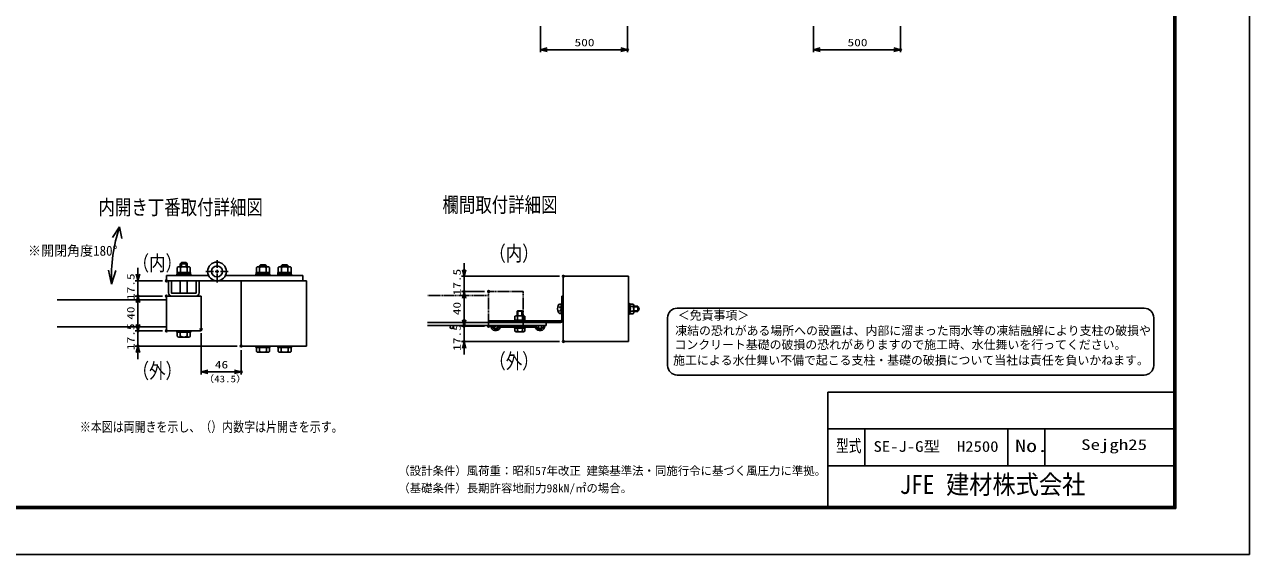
# Model space of a CAD drawing. Units: millimetres, scale not verified, with parts at other scales. Extents: x -6301 to 6301, y -4454 to 4456.
# Drawn here: x -746 to 6301, y -4454 to -1409 of the extents above; entities that cross this region are included whole.
import ezdxf
from ezdxf.enums import TextEntityAlignment as Align

# ---------------------------------------------------------------- set-up
doc = ezdxf.new("R2010")
doc.units = ezdxf.units.MM
doc.header["$LTSCALE"] = 20
doc.header["$PDMODE"] = 32
doc.header["$PDSIZE"] = 10
doc.linetypes.add('USER1', pattern=[0.375, 0.25, -0.125])
for name, color, linetype, lineweight in [('0-0_EXTCNT-L', 7, 'Continuous', 25), ('0-1_0', 4, 'Continuous', 25), ('0-2_丁番', 3, 'Continuous', 25), ('0-3_六角ボルト', 2, 'Continuous', 25), ('0-C_コーナー押え金具', 3, 'Continuous', 25), ('0-F_コーナーBN', 7, 'Continuous', 25), ('1-1_D-TTL-TXT', 2, 'Continuous', 25)]:
    doc.layers.add(name, color=color, linetype=linetype, lineweight=lineweight)
for name, color, linetype in [('0-5_D-TITLE', 7, 'Continuous'), ('0-6_DEFPOINTS', 7, 'Continuous'), ('1-0_WAKU', 7, 'Continuous')]:
    doc.layers.add(name, color=color, linetype=linetype)
doc.styles.add('ＭＳ ゴシック', font='')
doc.styles.get('ＭＳ ゴシック').set_extended_font_data('MS Gothic')

# ---------------------------------------------------------------- blocks, each defined once
blk = doc.blocks.new('_Open30')
at = {"layer": '0-1_0', "color": 2}
blk.add_line((0, 0), (-20, 0), dxfattribs=at)
blk.add_lwpolyline([(-20, 5.36), (0, 0), (-20, -5.36)], dxfattribs=at)

msp = doc.modelspace()

# ---------------------------------------------------------------- linework, layer by layer
at = {"layer": '0-0_EXTCNT-L'}
for p, q in [((500.47, -2881.62), (875.47, -2881.62)), ((500.47, -2881.62), (500.47, -3256.62)), ((875.47, -2881.62), (875.47, -3256.62)), ((2353.48, -2855.3), (2728.48, -2855.3)), ((2353.48, -2855.3), (2353.48, -3230.3)), ((2728.48, -2855.3), (2728.48, -3230.3)), ((2353.48, -3230.3), (2728.48, -3230.3)), ((500.47, -3256.62), (875.47, -3256.62))]:
    msp.add_line(p, q, dxfattribs=at)
at = {"layer": '0-1_0', "color": 1}
for p, q in [((2222.72, -1417.3), (2222.72, -1568.17)), ((2722.72, -1417.3), (2722.72, -1568.17)), ((3793.08, -1417.3), (3793.08, -1568.17)), ((4293.08, -1417.3), (4293.08, -1568.17)), ((47.97, -2881.62), (-108.38, -2881.62)), ((2330.98, -2855.3), (1767.98, -2855.3)), ((1900.98, -2942.8), (1767.98, -2942.8)), ((1900.98, -2942.8), (1767.98, -2942.8)), ((47.97, -2969.12), (-108.38, -2969.12)), ((47.97, -2969.12), (-108.38, -2969.12)), ((47.97, -3169.12), (-108.38, -3169.12)), ((47.97, -3169.12), (-108.38, -3169.12)), ((1900.98, -3142.8), (1767.98, -3142.8)), ((1900.98, -3142.8), (1767.98, -3142.8)), ((270.45, -3182.12), (270.45, -3419.74)), ((2330.98, -3230.3), (1767.98, -3230.3)), ((477.97, -3256.62), (-108.38, -3256.62)), ((500.47, -3279.12), (500.47, -3419.74))]:
    msp.add_line(p, q, dxfattribs=at)
at = {"layer": '0-1_0', "color": 2}
for p, q in [((2260.22, -1553.17), (2685.22, -1553.17)), ((3830.58, -1553.17), (4255.58, -1553.17)), ((-93.38, -2844.12), (-93.38, -2806.62)), ((1782.98, -2817.8), (1782.98, -2780.3)), ((-93.38, -2881.62), (-93.38, -2969.12)), ((1782.98, -2855.3), (1782.98, -2942.8)), ((-93.38, -3006.62), (-93.38, -3044.12)), ((-93.38, -3006.62), (-93.38, -3131.62)), ((1782.98, -2980.3), (1782.98, -3017.8)), ((1782.98, -2980.3), (1782.98, -3105.3)), ((2345.48, -3104.3), (2345.48, -2970.3)), ((2353.48, -2970.3), (2345.48, -2970.3)), ((2353.48, -3104.3), (2353.48, -2970.3)), ((-93.38, -3131.62), (-93.38, -3094.12)), ((1782.98, -3105.3), (1782.98, -3067.8)), ((-93.38, -3169.12), (-93.38, -3256.62)), ((1782.98, -3142.8), (1782.98, -3230.3)), ((1928.48, -3120.3), (1928.48, -3112.3)), ((2337.48, -3112.3), (1928.48, -3112.3)), ((2337.48, -3120.3), (1928.48, -3120.3)), ((-93.38, -3294.12), (-93.38, -3331.62)), ((1782.98, -3267.8), (1782.98, -3305.3)), ((307.95, -3404.74), (462.97, -3404.74))]:
    msp.add_line(p, q, dxfattribs=at)
at = {"layer": '0-1_0', "color": 7}
for p, q in [((-199, -2571.66), (-240.25, -2631.91)), ((-199, -2571.66), (-186.5, -2637.54)), ((132.97, -2833.62), (132.97, -2804.62)), ((141.58, -2801.12), (199.31, -2801.12)), ((151.72, -2833.62), (151.72, -2804.62)), ((189.22, -2833.62), (189.22, -2804.62)), ((207.97, -2833.62), (207.97, -2804.62)), ((587.97, -2833.62), (587.97, -2804.62)), ((596.58, -2801.12), (654.31, -2801.12)), ((606.72, -2833.62), (606.72, -2804.62)), ((644.22, -2833.62), (644.22, -2804.62)), ((662.97, -2833.62), (662.97, -2804.62)), ((712.97, -2833.62), (712.97, -2804.62)), ((721.58, -2801.12), (779.31, -2801.12)), ((731.72, -2833.62), (731.72, -2804.62)), ((769.22, -2833.62), (769.22, -2804.62)), ((787.97, -2833.62), (787.97, -2804.62)), ((-245.6, -2900.91), (-263.08, -2820.59)), ((-245.6, -2900.91), (-219.67, -2821.31)), ((82.97, -2950.62), (82.97, -2881.62)), ((98.97, -2950.62), (98.97, -2881.62)), ((130.47, -2843.62), (130.47, -2851.62)), ((130.47, -2851.62), (210.47, -2851.62)), ((131.97, -2833.62), (208.97, -2833.62)), ((131.97, -2843.62), (131.97, -2833.62)), ((208.97, -2843.62), (131.97, -2843.62)), ((132.97, -2833.62), (207.97, -2833.62)), ((150.47, -2953.12), (150.47, -2881.62)), ((190.47, -2953.12), (190.47, -2881.62)), ((208.97, -2833.62), (208.97, -2843.62)), ((241.95, -2950.62), (241.95, -2881.62)), ((257.95, -2950.62), (257.95, -2881.62)), ((585.47, -2843.62), (585.47, -2851.62)), ((585.47, -2851.62), (665.47, -2851.62)), ((586.97, -2833.62), (663.97, -2833.62)), ((586.97, -2843.62), (586.97, -2833.62)), ((663.97, -2843.62), (586.97, -2843.62)), ((587.97, -2833.62), (662.97, -2833.62)), ((663.97, -2833.62), (663.97, -2843.62)), ((710.47, -2843.62), (710.47, -2851.62)), ((710.47, -2851.62), (790.47, -2851.62)), ((711.97, -2833.62), (788.97, -2833.62)), ((711.97, -2843.62), (711.97, -2833.62)), ((788.97, -2843.62), (711.97, -2843.62)), ((712.97, -2833.62), (787.97, -2833.62)), ((788.97, -2833.62), (788.97, -2843.62)), ((239.45, -2953.12), (101.47, -2953.12)), ((70.47, -2991.62), (-558.02, -2991.62)), ((70.47, -3169.12), (70.47, -2969.12)), ((270.45, -2969.12), (70.47, -2969.12)), ((270.45, -3169.12), (270.45, -2969.12)), ((2332.84, -3016.55), (2340.48, -3016.55)), ((2340.48, -3011.55), (2340.48, -3074.05)), ((2340.48, -3011.55), (2345.48, -3011.55)), ((2340.48, -3016.55), (2340.48, -3068.38)), ((2345.48, -3011.55), (2345.48, -3074.05)), ((2728.48, -3010.3), (2728.48, -3075.3)), ((2728.48, -3010.3), (2732.48, -3010.3)), ((2732.48, -3010.3), (2732.48, -3075.3)), ((2755.98, -3015.18), (2735.29, -3015.18)), ((2755.98, -3028.99), (2735.29, -3028.99)), ((2758.48, -3022.01), (2758.48, -3064.5)), ((2758.48, -3027.8), (2782.98, -3027.8)), ((2782.98, -3027.8), (2782.98, -3057.8)), ((2332.66, -3068.38), (2340.48, -3068.38)), ((2340.48, -3074.05), (2345.48, -3074.05)), ((2728.48, -3075.3), (2732.48, -3075.3)), ((2732.48, -3075.3), (2735.29, -3070.43)), ((2755.98, -3056.61), (2735.29, -3056.61)), ((2755.98, -3070.43), (2735.29, -3070.43)), ((2758.48, -3030.8), (2782.98, -3030.8)), ((2758.48, -3054.8), (2782.98, -3054.8)), ((2758.48, -3057.8), (2782.98, -3057.8)), ((70.47, -3146.62), (-558.02, -3146.62)), ((270.45, -3169.12), (70.47, -3169.12)), ((130.47, -3169.12), (130.47, -3177.12)), ((130.47, -3169.12), (210.47, -3169.12)), ((210.47, -3169.12), (210.47, -3177.12)), ((130.47, -3177.12), (210.47, -3177.12)), ((585.47, -3256.62), (585.47, -3264.62)), ((585.47, -3256.62), (665.47, -3256.62)), ((585.47, -3264.62), (665.47, -3264.62)), ((665.47, -3256.62), (665.47, -3264.62)), ((710.47, -3256.62), (710.47, -3264.62)), ((710.47, -3256.62), (790.47, -3256.62)), ((710.47, -3264.62), (790.47, -3264.62)), ((790.47, -3256.62), (790.47, -3264.62)), ((3874.88, -3520.81), (5865.64, -3520.81)), ((3874.88, -3520.81), (3874.88, -4178.46)), ((3874.88, -3732.96), (5865.64, -3732.96)), ((4087.02, -3732.96), (4087.02, -3945.1)), ((4910.99, -3732.96), (4910.99, -3945.1)), ((5123.14, -3732.96), (5123.14, -3945.1)), ((3874.88, -3945.1), (5865.64, -3945.1))]:
    msp.add_line(p, q, dxfattribs=at)
at = {"layer": '0-1_0', "color": 7, "linetype": 'USER1'}
for p, q in [((1923.48, -3142.8), (1923.48, -2942.8)), ((2123.46, -2942.8), (1923.48, -2942.8)), ((2123.46, -3142.8), (2123.46, -2942.8)), ((1923.48, -2965.3), (1571.36, -2965.3)), ((1923.48, -3120.3), (1571.36, -3120.3)), ((2123.46, -3142.8), (1923.48, -3142.8))]:
    msp.add_line(p, q, dxfattribs=at)
at = {"layer": '0-1_0'}
msp.add_line((2254.34, -3138.3), (1571.36, -3138.3), dxfattribs=at)
at = {"layer": '0-1_0', "color": 3}
msp.add_lwpolyline([(-6300.76, 4455.76), (6300.53, 4455.76), (6300.53, -4454.24), (-6300.76, -4454.24)], close=True, dxfattribs=at)
at = {"layer": '0-1_0', "color": 7}
for points in [[(-5876.47, 4190.58), (5876.24, 4190.58), (5876.24, -4189.06), (-5876.47, -4189.06)], [(-5873.82, 4187.93), (5873.59, 4187.93), (5873.59, -4186.41), (-5873.82, -4186.41)], [(-5871.17, 4185.28), (5870.94, 4185.28), (5870.94, -4183.76), (-5871.17, -4183.76)], [(-5868.52, 4182.62), (5868.29, 4182.62), (5868.29, -4181.11), (-5868.52, -4181.11)], [(-5865.86, 4179.97), (5865.64, 4179.97), (5865.64, -4178.46), (-5865.86, -4178.46)]]:
    msp.add_lwpolyline(points, close=True, dxfattribs=at)
for points in [[(130.47, -2843.62), (210.47, -2843.62), (210.47, -2851.62)], [(585.47, -2843.62), (665.47, -2843.62), (665.47, -2851.62)], [(710.47, -2843.62), (790.47, -2843.62), (790.47, -2851.62)], [(2732.48, -3010.3), (2735.29, -3015.18), (2735.29, -3070.43)]]:
    msp.add_lwpolyline(points, dxfattribs=at)
at = {"layer": '0-1_0', "color": 7, "linetype": 'USER1'}
for points in [[(2323.79, -3027.05), (2335.9, -3033.54), (2340.82, -3042.8)], [(2340.82, -3042.8), (2335.9, -3052.33), (2323.79, -3058.55)]]:
    msp.add_lwpolyline(points, dxfattribs=at)
at = {"layer": '0-1_0'}
msp.add_lwpolyline([(2254.34, -3138.3), (2254.34, -3120.3), (1571.36, -3120.3)], dxfattribs=at)
for centre in [(1711.65, -3147.3), (1965.5, -3147.3), (2219.34, -3147.3)]:
    msp.add_circle(centre, 9, dxfattribs=at)
at = {"layer": '0-1_0', "color": 7}
for centre, radius, start, end in [((698.71, -2866.64), 944.93, 161.80989, 182.07831), ((142.35, -2815.34), 14.24, 48.83491, 131.16509), ((170.47, -2853.09), 51.97, 68.85295, 111.14705), ((198.6, -2815.35), 14.25, 48.86505, 131.13495), ((597.35, -2815.34), 14.24, 48.83491, 131.16509), ((625.47, -2853.09), 51.97, 68.85295, 111.14705), ((653.6, -2815.35), 14.25, 48.86505, 131.13495), ((722.35, -2815.34), 14.24, 48.83491, 131.16509), ((750.47, -2853.09), 51.97, 68.85295, 111.14705), ((778.6, -2815.35), 14.25, 48.86505, 131.13495), ((101.47, -2950.62), 18.5, 180, 270), ((101.47, -2950.62), 2.5, 180, 270), ((239.45, -2950.62), 18.5, 270, 0), ((239.45, -2950.62), 2.5, 270, 0), ((2390.98, -3042.8), 70, 163.92714, 195.41383), ((2332.84, -3026.05), 9.5, 90, 163.92714), ((2731.7, -3022.08), 7.79, 297.51974, 62.48026), ((2714.26, -3042.9), 25.22, 326.51716, 33.48284), ((2747.69, -3022.08), 10.79, 320.19668, 39.80332), ((2719.07, -3042.8), 39.41, 339.48158, 20.51842), ((2332.66, -3058.88), 9.5, 195.41383, 270), ((2735.18, -3056.72), 0.156, 40.87793, 319.12207), ((2731.84, -3063.6), 7.65, 296.8485, 64.13989), ((2755.98, -3056.61), 8.499231713759446e-12, 159.43028, 156.8643), ((2747.88, -3063.52), 10.64, 319.53759, 40.46241), ((2777.13, -3042.8), 13.35, 295.98923, 64.01077)]:
    msp.add_arc(centre, radius, start, end, dxfattribs=at)
at = {"layer": '0-1_0', "color": 2}
for radius in [8, 16]:
    msp.add_arc((2337.48, -3104.3), radius, 270, 0, dxfattribs=at)
at = {"layer": '0-2_丁番', "color": 1}
for p, q in [((361.47, -2807.62), (361.47, -2763.62)), ((361.47, -2807.62), (361.47, -2763.62)), ((361.47, -2837.62), (361.47, -2817.62)), ((361.47, -2817.62), (361.47, -2837.62)), ((341.47, -2827.62), (297.47, -2827.62)), ((341.47, -2827.62), (297.47, -2827.62)), ((351.47, -2827.62), (371.47, -2827.62)), ((351.47, -2827.62), (371.47, -2827.62)), ((361.47, -2885.62), (361.47, -2841.62)), ((361.47, -2847.62), (361.47, -2891.62)), ((381.47, -2827.62), (425.47, -2827.62)), ((381.47, -2827.62), (425.47, -2827.62))]:
    msp.add_line(p, q, dxfattribs=at)
at = {"layer": '0-2_丁番'}
for p, q in [((70.47, -2851.62), (313.1, -2851.62)), ((361.47, -2881.62), (854.97, -2881.62)), ((854.97, -2851.62), (409.84, -2851.62)), ((854.97, -2881.62), (854.97, -2851.62))]:
    msp.add_line(p, q, dxfattribs=at)
msp.add_lwpolyline([(361.47, -2881.62), (70.47, -2881.62), (70.47, -2851.62)], dxfattribs=at)
for radius in [54, 54, 31.5, 31.5]:
    msp.add_circle((361.47, -2827.62), radius, dxfattribs=at)
at = {"layer": '0-3_六角ボルト'}
for p, q in [((150.47, -2783.12), (156.47, -2777.12)), ((190.47, -2783.12), (150.47, -2783.12)), ((150.47, -2783.12), (150.47, -2801.12)), ((184.47, -2777.12), (156.47, -2777.12)), ((156.47, -2777.12), (156.47, -2801.12)), ((190.47, -2783.12), (184.47, -2777.12)), ((184.47, -2777.12), (184.47, -2801.12)), ((190.47, -2783.12), (190.47, -2801.12)), ((605.47, -2795.62), (611.47, -2789.62)), ((605.47, -2795.62), (605.47, -2801.12)), ((645.47, -2795.62), (605.47, -2795.62)), ((639.47, -2789.62), (611.47, -2789.62)), ((611.47, -2789.62), (611.47, -2801.12)), ((639.47, -2789.62), (639.47, -2801.12)), ((645.47, -2795.62), (639.47, -2789.62)), ((645.47, -2795.62), (645.47, -2801.12)), ((730.47, -2795.62), (736.47, -2789.62)), ((730.47, -2795.62), (730.47, -2801.12)), ((770.47, -2795.62), (730.47, -2795.62)), ((764.47, -2789.62), (736.47, -2789.62)), ((736.47, -2789.62), (736.47, -2801.12)), ((764.47, -2789.62), (764.47, -2801.12)), ((770.47, -2795.62), (764.47, -2789.62)), ((770.47, -2795.62), (770.47, -2801.12)), ((2345.48, -3080.3), (2345.48, -3005.3)), ((207.97, -3177.12), (132.97, -3177.12)), ((132.97, -3199.57), (132.97, -3177.12)), ((199.22, -3204.62), (141.72, -3204.62)), ((150.47, -3177.12), (150.47, -3199.57)), ((190.47, -3177.12), (190.47, -3199.57)), ((207.97, -3199.57), (207.97, -3177.12)), ((662.97, -3264.62), (587.97, -3264.62)), ((587.97, -3287.07), (587.97, -3264.62)), ((654.22, -3292.12), (596.72, -3292.12)), ((605.47, -3264.62), (605.47, -3287.07)), ((645.47, -3264.62), (645.47, -3287.07)), ((662.97, -3287.07), (662.97, -3264.62)), ((787.97, -3264.62), (712.97, -3264.62)), ((712.97, -3287.07), (712.97, -3264.62)), ((779.22, -3292.12), (721.72, -3292.12)), ((730.47, -3264.62), (730.47, -3287.07)), ((770.47, -3264.62), (770.47, -3287.07)), ((787.97, -3287.07), (787.97, -3264.62))]:
    msp.add_line(p, q, dxfattribs=at)
for centre, radius, start, end in [((141.72, -3194.52), 10.1, 210, 330), ((170.47, -3162.51), 42.12, 241.64827, 298.35173), ((199.22, -3194.52), 10.1, 210, 330), ((596.72, -3282.02), 10.1, 210, 330), ((625.47, -3250.01), 42.12, 241.64827, 298.35173), ((654.22, -3282.02), 10.1, 210, 330), ((721.72, -3282.02), 10.1, 210, 330), ((750.47, -3250.01), 42.12, 241.64827, 298.35173), ((779.22, -3282.02), 10.1, 210, 330)]:
    msp.add_arc(centre, radius, start, end, dxfattribs=at)
at = {"layer": '0-6_DEFPOINTS'}
for p in [(2722.72, -1553.17), (4293.08, -1553.17), (70.47, -2881.62), (2353.48, -2855.3), (1782.98, -2942.8), (1923.48, -2942.8), (-93.38, -2969.12), (70.47, -2969.12), (-93.38, -3169.12), (70.47, -3169.12), (270.45, -3159.62), (1782.98, -3142.8), (1923.48, -3142.8), (1782.98, -3230.3), (2353.48, -3230.3), (-93.38, -3256.62), (500.47, -3256.62), (500.47, -3404.74)]:
    msp.add_point(p, dxfattribs=at)
at = {"layer": '0-C_コーナー押え金具'}
for p, q in [((1936.84, -3140.8), (1936.84, -3138.3)), ((1944.84, -3138.3), (1936.84, -3138.3)), ((1944.84, -3140.8), (1944.84, -3138.3)), ((1993.47, -3140.8), (2190.22, -3140.8)), ((1993.47, -3148.8), (2190.22, -3148.8)), ((2246.84, -3140.8), (2246.84, -3138.3))]:
    msp.add_line(p, q, dxfattribs=at)
msp.add_lwpolyline([(2238.84, -3140.8), (2238.84, -3138.3), (2246.84, -3138.3)], dxfattribs=at)
for centre, radius, start, end in [((1964.34, -3140.8), 27.5, 180, 337.60731), ((1964.34, -3140.8), 19.5, 180, 337.60731), ((1993.47, -3152.8), 12, 90, 157.60731), ((1993.47, -3152.8), 4, 90, 157.60731), ((2190.22, -3152.8), 12, 22.39269, 90), ((2190.22, -3152.8), 4, 22.39269, 90), ((2219.34, -3140.8), 27.5, 202.39269, 0), ((2219.34, -3140.8), 19.5, 202.39269, 0)]:
    msp.add_arc(centre, radius, start, end, dxfattribs=at)
at = {"layer": '0-F_コーナーBN'}
for p, q in [((2074.73, -3084.8), (2074.73, -3108.3)), ((2081.34, -3082.3), (2125.7, -3082.3)), ((2088.48, -3056.8), (2091.48, -3053.8)), ((2088.48, -3082.3), (2088.48, -3056.8)), ((2088.48, -3056.8), (2118.48, -3056.8)), ((2089.1, -3084.8), (2089.1, -3108.3)), ((2091.48, -3082.3), (2091.48, -3053.8)), ((2091.48, -3053.8), (2115.48, -3053.8)), ((2115.48, -3082.3), (2115.48, -3053.8)), ((2115.48, -3053.8), (2118.48, -3056.8)), ((2117.85, -3084.8), (2117.85, -3108.3)), ((2118.48, -3082.3), (2118.48, -3056.8)), ((2132.23, -3084.8), (2132.23, -3108.3)), ((2070.98, -3112.3), (2070.98, -3108.3)), ((2070.98, -3108.3), (2135.98, -3108.3)), ((2070.98, -3112.3), (2135.98, -3112.3)), ((2072.23, -3153.8), (2072.23, -3148.8)), ((2072.23, -3148.8), (2134.73, -3148.8)), ((2072.23, -3153.8), (2134.73, -3153.8)), ((2074.73, -3171.3), (2074.73, -3156.3)), ((2081.34, -3153.8), (2125.7, -3153.8)), ((2089.1, -3171.3), (2089.1, -3156.3)), ((2117.85, -3171.3), (2117.85, -3156.3)), ((2132.23, -3171.3), (2132.23, -3156.3)), ((2134.73, -3153.8), (2134.73, -3148.8)), ((2135.98, -3112.3), (2135.98, -3108.3)), ((2080.58, -3173.8), (2125.66, -3173.8))]:
    msp.add_line(p, q, dxfattribs=at)
for centre, radius, start, end in [((2081.92, -3093.82), 11.53, 51.43449, 128.56551), ((2103.48, -3124.88), 42.58, 70.26839, 109.73161), ((2125.04, -3093.8), 11.51, 51.37498, 128.62502), ((2081.92, -3165.32), 11.53, 51.43449, 128.56551), ((2103.48, -3196.38), 42.58, 70.26839, 109.73161), ((2125.04, -3165.3), 11.51, 51.37498, 128.62502), ((2081.92, -3162.58), 11.3, 230.51779, 309.48221), ((2103.48, -3131.22), 42.58, 250.26839, 289.73161), ((2125.04, -3162.3), 11.52, 231.40651, 308.59349)]:
    msp.add_arc(centre, radius, start, end, dxfattribs=at)
at = {"layer": '1-1_D-TTL-TXT'}
for p, q in [((2953.3, -3093.46), (2953.3, -3368.07)), ((5694.54, -3038.54), (3008.22, -3038.54)), ((5749.46, -3368.07), (5749.46, -3093.46)), ((3008.22, -3422.99), (5694.54, -3422.99))]:
    msp.add_line(p, q, dxfattribs=at)
for centre, start, end in [((3008.22, -3093.46), 90, 180), ((5694.54, -3093.46), 0, 90), ((3008.22, -3368.07), 180, 270), ((5694.54, -3368.07), 270, 0)]:
    msp.add_arc(centre, 54.92, start, end, dxfattribs=at)

# ---------------------------------------------------------------- block references
at = {"layer": '0-1_0', "xscale": 1.875, "yscale": 1.875}
for p, rotation in [((2222.72, -1553.17), 180), ((3793.08, -1553.17), 180), ((1782.98, -2855.3), 270), ((-93.38, -2881.62), 270), ((1782.98, -2942.8), 90), ((1782.98, -2942.8), 90), ((-93.38, -2969.12), 90), ((-93.38, -2969.12), 90), ((-93.38, -3169.12), 270), ((-93.38, -3169.12), 270), ((1782.98, -3142.8), 270), ((1782.98, -3142.8), 270), ((1782.98, -3230.3), 90), ((-93.38, -3256.62), 90), ((270.45, -3404.74), 180)]:
    msp.add_blockref('_Open30', p, dxfattribs=dict(at, rotation=rotation))
for p in [(2722.72, -1553.17), (4293.08, -1553.17), (500.47, -3404.74)]:
    msp.add_blockref('_Open30', p, dxfattribs=at)

# ---------------------------------------------------------------- texts
at = {"layer": '0-1_0', "color": 3, "style": 'ＭＳ ゴシック', "width": 1.3}
for s, p in [('500', (2418.08, -1546.49)), ('500', (3988.43, -1546.49)), ('46', (349.03, -3398.07))]:
    msp.add_text(s, height=43.26, dxfattribs=at).set_placement(p, align=Align.BOTTOM_LEFT)
for s, p in [('17.5', (1776.31, -2965.53)), ('17.5', (-100.05, -2991.85)), ('40', (1776.31, -3079.23)), ('40', (-100.05, -3105.55)), ('17.5', (-100.05, -3279.35)), ('17.5', (1776.31, -3283.84))]:
    msp.add_text(s, height=43.26, rotation=90, dxfattribs=at).set_placement(p, align=Align.BOTTOM_LEFT)
at = {"layer": '0-1_0', "color": 7, "style": 'ＭＳ ゴシック'}
for s, height, width, p in [('（43.5）', 38.42, 1.2, (282.38, -3476.15)), ('型式', 71.44, 0.75, (3922.15, -3886.96)), ('No.', 71.44, 1.3, (4952.28, -3886.96))]:
    msp.add_text(s, height=height, dxfattribs=dict(at, width=width)).set_placement(p, align=Align.BOTTOM_LEFT)
at = {"layer": '0-5_D-TITLE', "style": 'ＭＳ ゴシック'}
for s, height, width, p in [('欄間取付詳細図', 86.66, 0.8, (1658.28, -2513.57)), ('内開き丁番取付詳細図', 86.66, 0.8, (-320.18, -2528.04)), ('※開閉角度180°', 57.73, 0.95, (-725.25, -2754.57)), ('（内）', 86.66, 0.8, (1927.86, -2793.38)), ('（内）', 86.66, 0.8, (-123.72, -2849.24)), ('（外）', 86.66, 0.8, (1927.86, -3412)), ('（外）', 86.66, 0.8, (-123.72, -3467.85)), ('※本図は両開きを示し、（）内数字は片開きを示す。', 57.73, 0.8, (-427.46, -3766.87))]:
    msp.add_text(s, height=height, dxfattribs=dict(at, width=width)).set_placement(p, align=Align.BOTTOM_LEFT)
at = {"layer": '1-0_WAKU', "style": 'ＭＳ ゴシック'}
for s, height, width, p in [('SE-J-G型\u3000H2500', 61.23, 1.15, (4137.85, -3882.63)), ('Sejgh25', 61.23, 1.3, (5332.1, -3872.02)), ('JFE 建材株式会社', 108.9, 0.9, (4287.81, -4138.89))]:
    msp.add_text(s, height=height, dxfattribs=dict(at, width=width)).set_placement(p, align=Align.BOTTOM_LEFT)
at = {"layer": '1-1_D-TTL-TXT', "color": 7, "style": 'ＭＳ ゴシック'}
for s, height, p in [('＜免責事項＞ \u3000\u3000', 50.15, (3012.29, -3120.02)), ('凍結の恐れがある場所への設置は、内部に溜まった雨水等の凍結融解により支柱の破損や', 50.15, (2997.44, -3208.44)), ('コンクリート基礎の破損の恐れがありますので施工時、水仕舞いを行ってください。', 50.15, (2992.92, -3289.09)), ('施工による水仕舞い不備で起こる支柱・基礎の破損について当社は責任を負いかねます。 ', 50.15, (2985.24, -3378.61)), ('（設計条件）風荷重：昭和57年改正 建築基準法・同施行令に基づく風圧力に準拠。', 48.11, (1404.27, -4012.06)), ('（基礎条件）長期許容地耐力98kN/㎡の場合。', 48.11, (1404.27, -4112.06))]:
    msp.add_text(s, height=height, dxfattribs=at).set_placement(p, align=Align.BOTTOM_LEFT)

doc.saveas('drawing.dxf')
